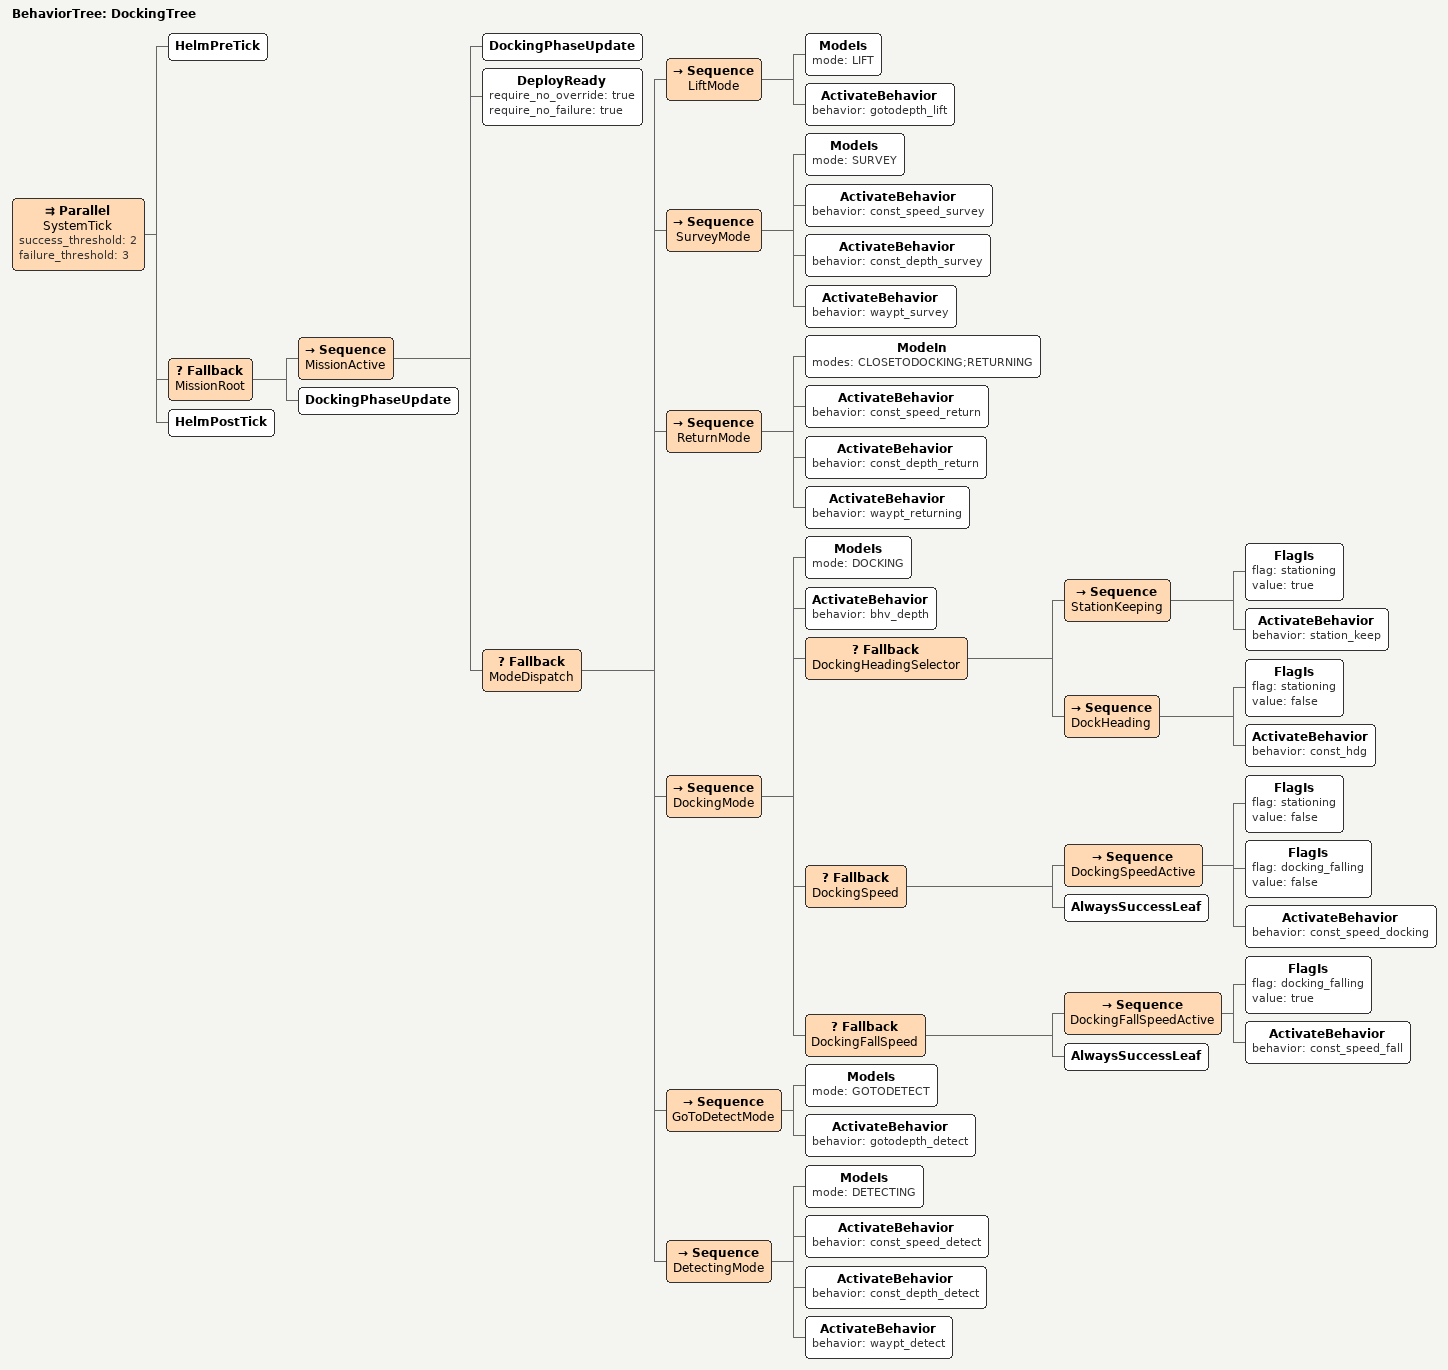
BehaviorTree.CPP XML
<?xml version="1.0" encoding="UTF-8"?>
<root main_tree_to_execute="DockingTree">
  <BehaviorTree ID="DockingTree">
    <Parallel name="SystemTick" success_threshold="2" failure_threshold="3">
      <HelmPreTick/>

      <Fallback name="MissionRoot">
        <Sequence name="MissionActive">
          <DockingPhaseUpdate/>
          <DeployReady require_no_override="true" require_no_failure="true"/>
          <Fallback name="ModeDispatch">
            <Sequence name="LiftMode">
              <ModeIs mode="LIFT"/>
              <ActivateBehavior behavior="gotodepth_lift"/>
            </Sequence>

            <Sequence name="SurveyMode">
              <ModeIs mode="SURVEY"/>
              <ActivateBehavior behavior="const_speed_survey"/>
              <ActivateBehavior behavior="const_depth_survey"/>
              <ActivateBehavior behavior="waypt_survey"/>
            </Sequence>

            <Sequence name="ReturnMode">
              <ModeIn modes="CLOSETODOCKING;RETURNING"/>
              <ActivateBehavior behavior="const_speed_return"/>
              <ActivateBehavior behavior="const_depth_return"/>
              <ActivateBehavior behavior="waypt_returning"/>
            </Sequence>

            <Sequence name="DockingMode">
              <ModeIs mode="DOCKING"/>
              <ActivateBehavior behavior="bhv_depth"/>
              <Fallback name="DockingHeadingSelector">
                <Sequence name="StationKeeping">
                  <FlagIs flag="stationing" value="true"/>
                  <ActivateBehavior behavior="station_keep"/>
                </Sequence>
                <Sequence name="DockHeading">
                  <FlagIs flag="stationing" value="false"/>
                  <ActivateBehavior behavior="const_hdg"/>
                </Sequence>
              </Fallback>
              <Fallback name="DockingSpeed">
                <Sequence name="DockingSpeedActive">
                  <FlagIs flag="stationing" value="false"/>
                  <FlagIs flag="docking_falling" value="false"/>
                  <ActivateBehavior behavior="const_speed_docking"/>
                </Sequence>
                <AlwaysSuccessLeaf/>
              </Fallback>
              <Fallback name="DockingFallSpeed">
                <Sequence name="DockingFallSpeedActive">
                  <FlagIs flag="docking_falling" value="true"/>
                  <ActivateBehavior behavior="const_speed_fall"/>
                </Sequence>
                <AlwaysSuccessLeaf/>
              </Fallback>
            </Sequence>

            <Sequence name="GoToDetectMode">
              <ModeIs mode="GOTODETECT"/>
              <ActivateBehavior behavior="gotodepth_detect"/>
            </Sequence>

            <Sequence name="DetectingMode">
              <ModeIs mode="DETECTING"/>
              <ActivateBehavior behavior="const_speed_detect"/>
              <ActivateBehavior behavior="const_depth_detect"/>
              <ActivateBehavior behavior="waypt_detect"/>
            </Sequence>
          </Fallback>
        </Sequence>

        <DockingPhaseUpdate/>
      </Fallback>

      <HelmPostTick/>
    </Parallel>
  </BehaviorTree>
</root>
